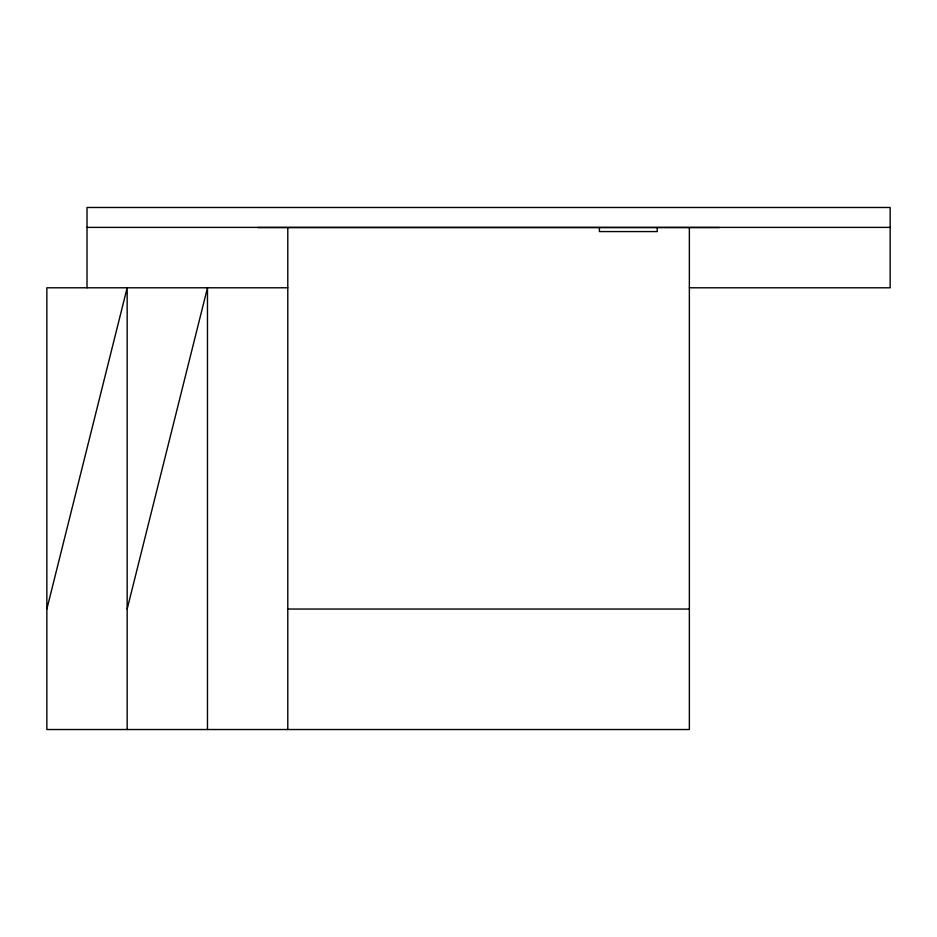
<?xml version="1.0" encoding="UTF-8"?>
<svg xmlns="http://www.w3.org/2000/svg" width="937" height="937" viewBox="0 0 937 937"><rect width="100%" height="100%" fill="white"/><g stroke="black" fill="none" stroke-linecap="round" stroke-linejoin="round"><path stroke-width="1.41" d="M46.85 609.05L127.163 287.788L127.163 729.525M127.163 609.05L207.475 287.788L207.475 729.525M87.012 227.386L890.15 227.386M257.675 227.562L719.487 227.562M287.788 287.788L46.85 287.788L46.85 729.525L689.363 729.525L689.363 227.562M689.363 287.788L890.15 287.788L890.15 207.475L87.012 207.475L87.012 287.788M287.788 609.05L689.363 609.05M657.235 227.562L657.235 231.568L599.411 231.568L599.411 227.562M287.788 227.562L287.788 729.525"/></g></svg>
